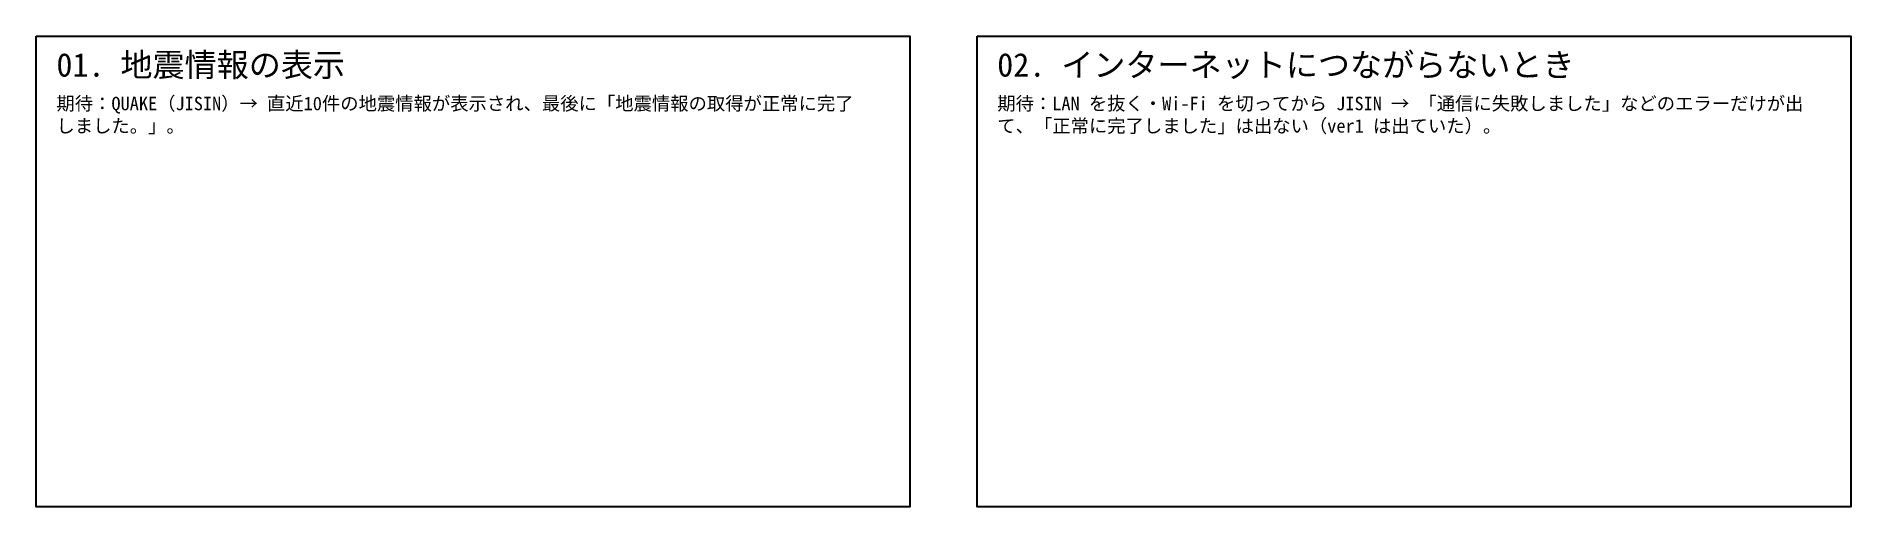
# Model space of a CAD drawing. Header units: millimetres. Extents: x 0 to 270, y -70 to 0.
import ezdxf

# ---------------------------------------------------------------- set-up
doc = ezdxf.new("R2010")
doc.units = ezdxf.units.MM
doc.layers.add('TEST_区画', color=9, linetype='Continuous')
doc.layers.add('TEST_見出し', color=8, linetype='Continuous')
doc.styles.add('TEST_JP', font='msgothic.ttc')

msp = doc.modelspace()

# ---------------------------------------------------------------- linework, layer by layer
at = {"layer": 'TEST_区画'}
for points in [[(0, 0), (130, 0), (130, -70), (0, -70)], [(140, 0), (270, 0), (270, -70), (140, -70)]]:
    msp.add_lwpolyline(points, close=True, dxfattribs=at)

# ---------------------------------------------------------------- texts
at = {"layer": 'TEST_見出し', "style": 'TEST_JP'}
for s, p in [('01. 地震情報の表示', (3, -6)), ('02. インターネットにつながらないとき', (143, -6))]:
    msp.add_text(s, height=3.5, dxfattribs=at).set_placement(p)
at = {"layer": 'TEST_見出し', "char_height": 2, "width": 120, "attachment_point": 1, "style": 'TEST_JP'}
for s, insert in [('期待：QUAKE（JISIN）→ 直近10件の地震情報が表示され、最後に「地震情報の取得が正常に完了しました。」。', (3, -9)), ('期待：LAN を抜く・Wi-Fi を切ってから JISIN → 「通信に失敗しました」などのエラーだけが出て、「正常に完了しました」は出ない（ver1 は出ていた）。', (143, -9))]:
    msp.add_mtext(s, dxfattribs=dict(at, insert=insert))

doc.saveas('drawing.dxf')
